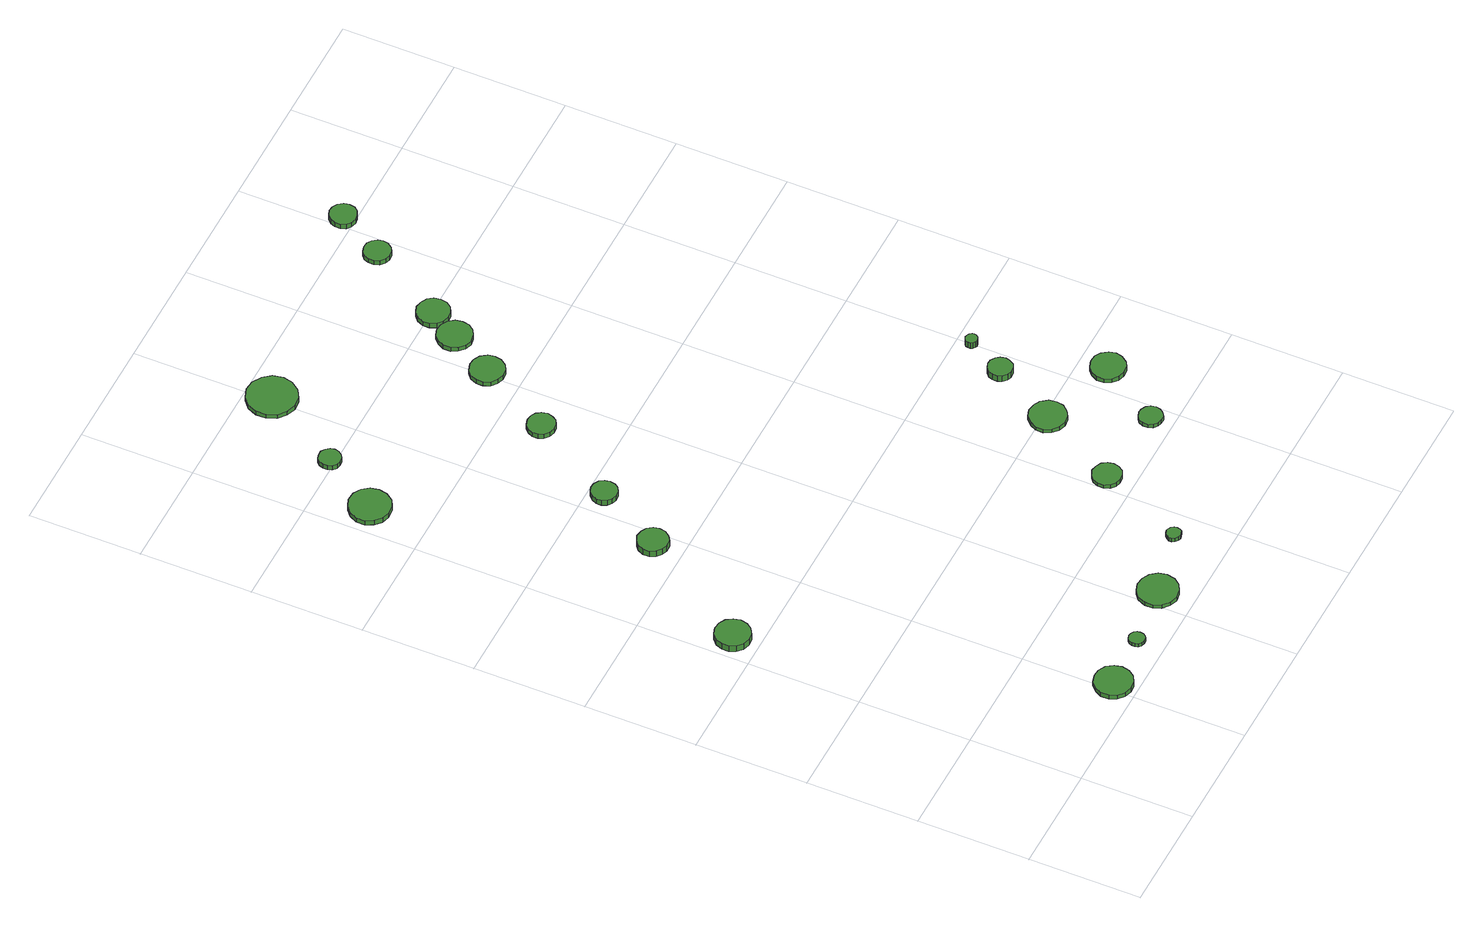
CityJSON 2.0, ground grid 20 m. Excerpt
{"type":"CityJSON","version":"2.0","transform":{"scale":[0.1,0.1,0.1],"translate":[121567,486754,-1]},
"CityObjects":{
"tree1":{"type":"SolitaryVegetationObject","attributes":{"function":"something"},"geometry":[{"type":"MultiSurface","lod":"1","boundaries":[[[0,1,2,3,4,5,6,7,8,9,10,11,12,13,14]],[[15,16,17,18,19,20,21,22,23,24,25,26,27,28,29]],[[0,29,28,1]],[[1,28,27,2]],[[2,27,26,3]],[[3,26,25,4]],[[4,25,24,5]],[[5,24,23,6]],[[6,23,22,7]],[[7,22,21,8]],[[8,21,20,9]],[[9,20,19,10]],[[10,19,18,11]],[[11,18,17,12]],[[12,17,16,13]],[[13,16,15,14]],[[14,15,29,0]]]}]},
"tree2":{"type":"SolitaryVegetationObject","attributes":{"function":"something"},"geometry":[{"type":"MultiSurface","lod":"1","boundaries":[[[30,31,32,33,34,35,36,37,38,39,40,41,42,43,44]],[[45,46,47,48,49,50,51,52,53,54,55,56,57,58,59]],[[30,59,58,31]],[[31,58,57,32]],[[32,57,56,33]],[[33,56,55,34]],[[34,55,54,35]],[[35,54,53,36]],[[36,53,52,37]],[[37,52,51,38]],[[38,51,50,39]],[[39,50,49,40]],[[40,49,48,41]],[[41,48,47,42]],[[42,47,46,43]],[[43,46,45,44]],[[44,45,59,30]]]}]},
"tree3":{"type":"SolitaryVegetationObject","attributes":{"function":"something"},"geometry":[{"type":"MultiSurface","lod":"1","boundaries":[[[60,61,62,63,64,65,66,67,68,69,70,71,72,73,74]],[[75,76,77,78,79,80,81,82,83,84,85,86,87,88,89]],[[60,89,88,61]],[[61,88,87,62]],[[62,87,86,63]],[[63,86,85,64]],[[64,85,84,65]],[[65,84,83,66]],[[66,83,82,67]],[[67,82,81,68]],[[68,81,80,69]],[[69,80,79,70]],[[70,79,78,71]],[[71,78,77,72]],[[72,77,76,73]],[[73,76,75,74]],[[74,75,89,60]]]}]},
"tree4":{"type":"SolitaryVegetationObject","attributes":{"function":"something"},"geometry":[{"type":"MultiSurface","lod":"1","boundaries":[[[90,91,92,93,94,95,96,97,98,99,100,101,102,103,104]],[[105,106,107,108,109,110,111,112,113,114,115,116,117,118,119]],[[90,119,118,91]],[[91,118,117,92]],[[92,117,116,93]],[[93,116,115,94]],[[94,115,114,95]],[[95,114,113,96]],[[96,113,112,97]],[[97,112,111,98]],[[98,111,110,99]],[[99,110,109,100]],[[100,109,108,101]],[[101,108,107,102]],[[102,107,106,103]],[[103,106,105,104]],[[104,105,119,90]]]}]},
"tree5":{"type":"SolitaryVegetationObject","attributes":{"function":"something"},"geometry":[{"type":"MultiSurface","lod":"1","boundaries":[[[120,121,122,123,124,125,126,127,128,129,130,131,132,133,134]],[[135,136,137,138,139,140,141,142,143,144,145,146,147,148,149]],[[120,149,148,121]],[[121,148,147,122]],[[122,147,146,123]],[[123,146,145,124]],[[124,145,144,125]],[[125,144,143,126]],[[126,143,142,127]],[[127,142,141,128]],[[128,141,140,129]],[[129,140,139,130]],[[130,139,138,131]],[[131,138,137,132]],[[132,137,136,133]],[[133,136,135,134]],[[134,135,149,120]]]}]},
"tree6":{"type":"SolitaryVegetationObject","attributes":{"function":"something"},"geometry":[{"type":"MultiSurface","lod":"1","boundaries":[[[150,151,152,153,154,155,156,157,158,159,160,161,162,163,164]],[[165,166,167,168,169,170,171,172,173,174,175,176,177,178,179]],[[150,179,178,151]],[[151,178,177,152]],[[152,177,176,153]],[[153,176,175,154]],[[154,175,174,155]],[[155,174,173,156]],[[156,173,172,157]],[[157,172,171,158]],[[158,171,170,159]],[[159,170,169,160]],[[160,169,168,161]],[[161,168,167,162]],[[162,167,166,163]],[[163,166,165,164]],[[164,165,179,150]]]}]},
"tree7":{"type":"SolitaryVegetationObject","attributes":{"function":"something"},"geometry":[{"type":"MultiSurface","lod":"1","boundaries":[[[180,181,182,183,184,185,186,187,188,189,190,191,192,193,194]],[[195,196,197,198,199,200,201,202,203,204,205,206,207,208,209]],[[180,209,208,181]],[[181,208,207,182]],[[182,207,206,183]],[[183,206,205,184]],[[184,205,204,185]],[[185,204,203,186]],[[186,203,202,187]],[[187,202,201,188]],[[188,201,200,189]],[[189,200,199,190]],[[190,199,198,191]],[[191,198,197,192]],[[192,197,196,193]],[[193,196,195,194]],[[194,195,209,180]]]}]},
"tree8":{"type":"SolitaryVegetationObject","attributes":{"function":"something"},"geometry":[{"type":"MultiSurface","lod":"1","boundaries":[[[210,211,212,213,214,215,216,217,218,219,220,221,222,223,224]],[[225,226,227,228,229,230,231,232,233,234,235,236,237,238,239]],[[210,239,238,211]],[[211,238,237,212]],[[212,237,236,213]],[[213,236,235,214]],[[214,235,234,215]],[[215,234,233,216]],[[216,233,232,217]],[[217,232,231,218]],[[218,231,230,219]],[[219,230,229,220]],[[220,229,228,221]],[[221,228,227,222]],[[222,227,226,223]],[[223,226,225,224]],[[224,225,239,210]]]}]},
"tree9":{"type":"SolitaryVegetationObject","attributes":{"function":"something"},"geometry":[{"type":"MultiSurface","lod":"1","boundaries":[[[240,241,242,243,244,245,246,247,248,249,250,251,252,253,254]],[[255,256,257,258,259,260,261,262,263,264,265,266,267,268,269]],[[240,269,268,241]],[[241,268,267,242]],[[242,267,266,243]],[[243,266,265,244]],[[244,265,264,245]],[[245,264,263,246]],[[246,263,262,247]],[[247,262,261,248]],[[248,261,260,249]],[[249,260,259,250]],[[250,259,258,251]],[[251,258,257,252]],[[252,257,256,253]],[[253,256,255,254]],[[254,255,269,240]]]}]},
"tree10":{"type":"SolitaryVegetationObject","attributes":{"function":"something"},"geometry":[{"type":"MultiSurface","lod":"1","boundaries":[[[270,271,272,273,274,275,276,277,278,279,280,281,282,283,284]],[[285,286,287,288,289,290,291,292,293,294,295,296,297,298,299]],[[270,299,298,271]],[[271,298,297,272]],[[272,297,296,273]],[[273,296,295,274]],[[274,295,294,275]],[[275,294,293,276]],[[276,293,292,277]],[[277,292,291,278]],[[278,291,290,279]],[[279,290,289,280]],[[280,289,288,281]],[[281,288,287,282]],[[282,287,286,283]],[[283,286,285,284]],[[284,285,299,270]]]}]},
"tree11":{"type":"SolitaryVegetationObject","attributes":{"function":"something"},"geometry":[{"type":"MultiSurface","lod":"1","boundaries":[[[300,301,302,303,304,305,306,307,308,309,310,311,312,313,314]],[[315,316,317,318,319,320,321,322,323,324,325,326,327,328,329]],[[300,329,328,301]],[[301,328,327,302]],[[302,327,326,303]],[[303,326,325,304]],[[304,325,324,305]],[[305,324,323,306]],[[306,323,322,307]],[[307,322,321,308]],[[308,321,320,309]],[[309,320,319,310]],[[310,319,318,311]],[[311,318,317,312]],[[312,317,316,313]],[[313,316,315,314]],[[314,315,329,300]]]}]},
"tree12":{"type":"SolitaryVegetationObject","attributes":{"function":"something"},"geometry":[{"type":"MultiSurface","lod":"1","boundaries":[[[330,331,332,333,334,335,336,337,338,339,340,341,342,343,344]],[[345,346,347,348,349,350,351,352,353,354,355,356,357,358,359]],[[330,359,358,331]],[[331,358,357,332]],[[332,357,356,333]],[[333,356,355,334]],[[334,355,354,335]],[[335,354,353,336]],[[336,353,352,337]],[[337,352,351,338]],[[338,351,350,339]],[[339,350,349,340]],[[340,349,348,341]],[[341,348,347,342]],[[342,347,346,343]],[[343,346,345,344]],[[344,345,359,330]]]}]},
"tree13":{"type":"SolitaryVegetationObject","attributes":{"function":"something"},"geometry":[{"type":"MultiSurface","lod":"1","boundaries":[[[360,361,362,363,364,365,366,367,368,369,370,371,372,373,374]],[[375,376,377,378,379,380,381,382,383,384,385,386,387,388,389]],[[360,389,388,361]],[[361,388,387,362]],[[362,387,386,363]],[[363,386,385,364]],[[364,385,384,365]],[[365,384,383,366]],[[366,383,382,367]],[[367,382,381,368]],[[368,381,380,369]],[[369,380,379,370]],[[370,379,378,371]],[[371,378,377,372]],[[372,377,376,373]],[[373,376,375,374]],[[374,375,389,360]]]}]},
"tree14":{"type":"SolitaryVegetationObject","attributes":{"function":"something"},"geometry":[{"type":"MultiSurface","lod":"1","boundaries":[[[390,391,392,393,394,395,396,397,398,399,400,401,402,403,404]],[[405,406,407,408,409,410,411,412,413,414,415,416,417,418,419]],[[390,419,418,391]],[[391,418,417,392]],[[392,417,416,393]],[[393,416,415,394]],[[394,415,414,395]],[[395,414,413,396]],[[396,413,412,397]],[[397,412,411,398]],[[398,411,410,399]],[[399,410,409,400]],[[400,409,408,401]],[[401,408,407,402]],[[402,407,406,403]],[[403,406,405,404]],[[404,405,419,390]]]}]},
"tree15":{"type":"SolitaryVegetationObject","attributes":{"function":"something"},"geometry":[{"type":"MultiSurface","lod":"1","boundaries":[[[420,421,422,423,424,425,426,427,428,429,430,431,432,433,434]],[[435,436,437,438,439,440,441,442,443,444,445,446,447,448,449]],[[420,449,448,421]],[[421,448,447,422]],[[422,447,446,423]],[[423,446,445,424]],[[424,445,444,425]],[[425,444,443,426]],[[426,443,442,427]],[[427,442,441,428]],[[428,441,440,429]],[[429,440,439,430]],[[430,439,438,431]],[[431,438,437,432]],[[432,437,436,433]],[[433,436,435,434]],[[434,435,449,420]]]}]},
"tree16":{"type":"SolitaryVegetationObject","attributes":{"function":"something"},"geometry":[{"type":"MultiSurface","lod":"1","boundaries":[[[450,451,452,453,454,455,456,457,458,459,460,461,462,463,464]],[[465,466,467,468,469,470,471,472,473,474,475,476,477,478,479]],[[450,479,478,451]],[[451,478,477,452]],[[452,477,476,453]],[[453,476,475,454]],[[454,475,474,455]],[[455,474,473,456]],[[456,473,472,457]],[[457,472,471,458]],[[458,471,470,459]],[[459,470,469,460]],[[460,469,468,461]],[[461,468,467,462]],[[462,467,466,463]],[[463,466,465,464]],[[464,465,479,450]]]}]},
"tree17":{"type":"SolitaryVegetationObject","attributes":{"function":"something"},"geometry":[{"type":"MultiSurface","lod":"1","boundaries":[[[480,481,482,483,484,485,486,487,488,489,490,491,492,493,494]],[[495,496,497,498,499,500,501,502,503,504,505,506,507,508,509]],[[480,509,508,481]],[[481,508,507,482]],[[482,507,506,483]],[[483,506,505,484]],[[484,505,504,485]],[[485,504,503,486]],[[486,503,502,487]],[[487,502,501,488]],[[488,501,500,489]],[[489,500,499,490]],[[490,499,498,491]],[[491,498,497,492]],[[492,497,496,493]],[[493,496,495,494]],[[494,495,509,480]]]}]},
"tree18":{"type":"SolitaryVegetationObject","attributes":{"function":"something"},"geometry":[{"type":"MultiSurface","lod":"1","boundaries":[[[510,511,512,513,514,515,516,517,518,519,520,521,522,523,524]],[[525,526,527,528,529,530,531,532,533,534,535,536,537,538,539]],[[510,539,538,511]],[[511,538,537,512]],[[512,537,536,513]],[[513,536,535,514]],[[514,535,534,515]],[[515,534,533,516]],[[516,533,532,517]],[[517,532,531,518]],[[518,531,530,519]],[[519,530,529,520]],[[520,529,528,521]],[[521,528,527,522]],[[522,527,526,523]],[[523,526,525,524]],[[524,525,539,510]]]}]},
"tree19":{"type":"SolitaryVegetationObject","attributes":{"function":"something"},"geometry":[{"type":"MultiSurface","lod":"1","boundaries":[[[540,541,542,543,544,545,546,547,548,549,550,551,552,553,554]],[[555,556,557,558,559,560,561,562,563,564,565,566,567,568,569]],[[540,569,568,541]],[[541,568,567,542]],[[542,567,566,543]],[[543,566,565,544]],[[544,565,564,545]],[[545,564,563,546]],[[546,563,562,547]],[[547,562,561,548]],[[548,561,560,549]],[[549,560,559,550]],[[550,559,558,551]],[[551,558,557,552]],[[552,557,556,553]],[[553,556,555,554]],[[554,555,569,540]]]}]},
"tree20":{"type":"SolitaryVegetationObject","attributes":{"function":"something"},"geometry":[{"type":"MultiSurface","lod":"1","boundaries":[[[570,571,572,573,574,575,576,577,578,579,580,581,582,583,584]],[[585,586,587,588,589,590,591,592,593,594,595,596,597,598,599]],[[570,599,598,571]],[[571,598,597,572]],[[572,597,596,573]],[[573,596,595,574]],[[574,595,594,575]],[[575,594,593,576]],[[576,593,592,577]],[[577,592,591,578]],[[578,591,590,579]],[[579,590,589,580]],[[580,589,588,581]],[[581,588,587,582]],[[582,587,586,583]],[[583,586,585,584]],[[584,585,599,570]]]}]},
"tree21":{"type":"SolitaryVegetationObject","attributes":{"function":"something"},"geometry":[{"type":"MultiSurface","lod":"1","boundaries":[[[600,601,602,603,604,605,606,607,608,609,610,611,612,613,614]],[[615,616,617,618,619,620,621,622,623,624,625,626,627,628,629]],[[600,629,628,601]],[[601,628,627,602]],[[602,627,626,603]],[[603,626,625,604]],[[604,625,624,605]],[[605,624,623,606]],[[606,623,622,607]],[[607,622,621,608]],[[608,621,620,609]],[[609,620,619,610]],[[610,619,618,611]],[[611,618,617,612]],[[612,617,616,613]],[[613,616,615,614]],[[614,615,629,600]]]}]},
"tree22":{"type":"SolitaryVegetationObject","attributes":{"function":"something"},"geometry":[{"type":"MultiSurface","lod":"1","boundaries":[[[630,631,632,633,634,635,636,637,638,639,640,641,642,643,644]],[[645,646,647,648,649,650,651,652,653,654,655,656,657,658,659]],[[630,659,658,631]],[[631,658,657,632]],[[632,657,656,633]],[[633,656,655,634]],[[634,655,654,635]],[[635,654,653,636]],[[636,653,652,637]],[[637,652,651,638]],[[638,651,650,639]],[[639,650,649,640]],[[640,649,648,641]],[[641,648,647,642]],[[642,647,646,643]],[[643,646,645,644]],[[644,645,659,630]]]}]}
},
"vertices":[
[246,42,16],[243,55,16],[235,67,16],[222,74,16],[209,75,16],[195,71,16],[185,61,16],[179,49,16],[179,35,16],[185,22,16],[195,13,16],[209,8,16],[222,10,16],[235,17,16],[243,28,16],[243,28,7],[235,17,7],[222,10,7],[209,8,7],[195,13,7],[185,22,7],[179,35,7],[179,49,7],[185,61,7],[195,71,7],[209,75,7],[222,74,7],[235,67,7],[243,55,7],[246,42,7],
[68,645,25],[65,657,25],[58,668,25],[47,674,25],[34,676,25],[22,672,25],[12,663,25],[7,651,25],[7,638,25],[12,627,25],[22,618,25],[34,614,25],[47,615,25],[58,622,25],[65,632,25],[65,632,12],[58,622,12],[47,615,12],[34,614,12],[22,618,12],[12,627,12],[7,638,12],[7,651,12],[12,663,12],[22,672,12],[34,676,12],[47,674,12],[58,668,12],[65,657,12],[68,645,12],
[330,49,14],[329,54,14],[326,59,14],[321,62,14],[315,63,14],[309,61,14],[305,57,14],[303,52,14],[303,46,14],[305,41,14],[309,37,14],[315,35,14],[321,35,14],[326,38,14],[329,43,14],[329,43,7],[326,38,7],[321,35,7],[315,35,7],[309,37,7],[305,41,7],[303,46,7],[303,52,7],[305,57,7],[309,61,7],[315,63,7],[321,62,7],[326,59,7],[329,54,7],[330,49,7],
[198,852,23],[196,863,23],[189,872,23],[180,877,23],[168,879,23],[158,875,23],[150,868,23],[145,858,23],[145,846,23],[150,836,23],[158,829,23],[168,825,23],[180,826,23],[189,832,23],[196,841,23],[196,841,10],[189,832,10],[180,826,10],[168,825,10],[158,829,10],[150,836,10],[145,846,10],[145,858,10],[150,868,10],[158,875,10],[168,879,10],[180,877,10],[189,872,10],[196,863,10],[198,852,10],
[87,1305,17],[84,1320,17],[75,1332,17],[62,1340,17],[46,1341,17],[32,1336,17],[21,1326,17],[14,1312,17],[14,1297,17],[21,1283,17],[32,1273,17],[46,1268,17],[62,1270,17],[75,1277,17],[84,1290,17],[84,1290,7],[75,1277,7],[62,1270,7],[46,1268,7],[32,1273,7],[21,1283,7],[14,1297,7],[14,1312,7],[21,1326,7],[32,1336,7],[46,1341,7],[62,1340,7],[75,1332,7],[84,1320,7],[87,1305,7],
[464,64,15],[461,78,15],[452,90,15],[439,97,15],[424,99,15],[410,94,15],[399,85,15],[393,71,15],[393,56,15],[399,43,15],[410,33,15],[424,28,15],[439,30,15],[452,37,15],[461,49,15],[461,49,7],[452,37,7],[439,30,7],[424,28,7],[410,33,7],[399,43,7],[393,56,7],[393,71,7],[399,85,7],[410,94,7],[424,99,7],[439,97,7],[452,90,7],[461,78,7],[464,64,7],
[263,972,18],[261,981,18],[256,989,18],[247,994,18],[238,995,18],[229,992,18],[222,985,18],[218,976,18],[218,967,18],[222,958,18],[229,952,18],[238,949,18],[247,950,18],[256,955,18],[261,962,18],[261,962,7],[256,955,7],[247,950,7],[238,949,7],[229,952,7],[222,958,7],[218,967,7],[218,976,7],[222,985,7],[229,992,7],[238,995,7],[247,994,7],[256,989,7],[261,981,7],[263,972,7],
[139,1409,16],[137,1417,16],[132,1423,16],[125,1428,16],[117,1428,16],[109,1426,16],[103,1420,16],[100,1413,16],[100,1405,16],[103,1397,16],[109,1391,16],[117,1389,16],[125,1390,16],[132,1394,16],[137,1401,16],[137,1401,7],[132,1394,7],[125,1390,7],[117,1389,7],[109,1391,7],[103,1397,7],[100,1405,7],[100,1413,7],[103,1420,7],[109,1426,7],[117,1428,7],[125,1428,7],[132,1423,7],[137,1417,7],[139,1409,7],
[566,94,15],[565,99,15],[562,103,15],[557,106,15],[552,107,15],[547,105,15],[543,101,15],[540,97,15],[540,91,15],[543,86,15],[547,83,15],[552,81,15],[557,82,15],[562,84,15],[565,89,15],[565,89,7],[562,84,7],[557,82,7],[552,81,7],[547,83,7],[543,86,7],[540,91,7],[540,97,7],[543,101,7],[547,105,7],[552,107,7],[557,106,7],[562,103,7],[565,99,7],[566,94,7],
[248,1553,16],[244,1571,16],[233,1585,16],[217,1595,16],[199,1597,16],[182,1591,16],[168,1579,16],[161,1562,16],[161,1544,16],[168,1527,16],[182,1515,16],[199,1509,16],[217,1511,16],[233,1520,16],[244,1535,16],[244,1535,7],[233,1520,7],[217,1511,7],[199,1509,7],[182,1515,7],[168,1527,7],[161,1544,7],[161,1562,7],[168,1579,7],[182,1591,7],[199,1597,7],[217,1595,7],[233,1585,7],[244,1571,7],[248,1553,7],
[358,1129,17],[355,1139,17],[350,1147,17],[341,1152,17],[331,1153,17],[321,1150,17],[313,1143,17],[309,1134,17],[309,1124,17],[313,1115,17],[321,1108,17],[331,1105,17],[341,1106,17],[350,1111,17],[355,1119,17],[355,1119,7],[350,1111,7],[341,1106,7],[331,1105,7],[321,1108,7],[313,1115,7],[309,1124,7],[309,1134,7],[313,1143,7],[321,1150,7],[331,1153,7],[341,1152,7],[350,1147,7],[355,1139,7],[358,1129,7],
[651,248,15],[649,258,15],[643,267,15],[633,272,15],[623,274,15],[613,270,15],[605,263,15],[601,253,15],[601,243,15],[605,233,15],[613,226,15],[623,223,15],[633,224,15],[643,229,15],[649,238,15],[649,238,7],[643,229,7],[633,224,7],[623,223,7],[613,226,7],[605,233,7],[601,243,7],[601,253,7],[605,263,7],[613,270,7],[623,274,7],[633,272,7],[643,267,7],[649,258,7],[651,248,7],
[437,1261,16],[435,1273,16],[427,1284,16],[416,1290,16],[404,1291,16],[392,1287,16],[382,1279,16],[377,1267,16],[377,1255,16],[382,1243,16],[392,1235,16],[404,1231,16],[416,1232,16],[427,1238,16],[435,1249,16],[435,1249,7],[427,1238,7],[416,1232,7],[404,1231,7],[392,1235,7],[382,1243,7],[377,1255,7],[377,1267,7],[382,1279,7],[392,1287,7],[404,1291,7],[416,1290,7],[427,1284,7],[435,1273,7],[437,1261,7],
[736,391,15],[734,404,15],[725,416,15],[714,422,15],[700,424,15],[687,420,15],[677,410,15],[671,398,15],[671,384,15],[677,372,15],[687,363,15],[700,358,15],[714,360,15],[725,367,15],[734,378,15],[734,378,7],[725,367,7],[714,360,7],[700,358,7],[687,363,7],[677,372,7],[671,384,7],[671,398,7],[677,410,7],[687,420,7],[700,424,7],[714,422,7],[725,416,7],[734,404,7],[736,391,7],
[795,239,15],[793,248,15],[788,255,15],[780,259,15],[772,260,15],[764,257,15],[757,252,15],[754,244,15],[754,235,15],[757,227,15],[764,221,15],[772,219,15],[780,219,15],[788,224,15],[793,231,15],[793,231,7],[788,224,7],[780,219,7],[772,219,7],[764,221,7],[757,227,7],[754,235,7],[754,244,7],[757,252,7],[764,257,7],[772,260,7],[780,259,7],[788,255,7],[793,248,7],[795,239,7],
[485,1342,16],[483,1354,16],[475,1365,16],[464,1371,16],[451,1373,16],[439,1369,16],[430,1360,16],[424,1348,16],[424,1335,16],[430,1324,16],[439,1315,16],[451,1311,16],[464,1313,16],[475,1319,16],[483,1329,16],[483,1329,7],[475,1319,7],[464,1313,7],[451,1311,7],[439,1315,7],[430,1324,7],[424,1335,7],[424,1348,7],[430,1360,7],[439,1369,7],[451,1373,7],[464,1371,7],[475,1365,7],[483,1354,7],[485,1342,7],
[514,1395,17],[512,1407,17],[505,1416,17],[494,1422,17],[482,1424,17],[471,1420,17],[462,1412,17],[457,1401,17],[457,1389,17],[462,1378,17],[471,1370,17],[482,1367,17],[494,1368,17],[505,1374,17],[512,1383,17],[512,1383,7],[505,1374,7],[494,1368,7],[482,1367,7],[471,1370,7],[462,1378,7],[457,1389,7],[457,1401,7],[462,1412,7],[471,1420,7],[482,1424,7],[494,1422,7],[505,1416,7],[512,1407,7],[514,1395,7],
[785,505,20],[783,514,20],[778,521,20],[770,526,20],[761,527,20],[753,524,20],[746,518,20],[743,510,20],[743,501,20],[746,493,20],[753,487,20],[761,484,20],[770,485,20],[778,489,20],[783,497,20],[783,497,7],[778,489,7],[770,485,7],[761,484,7],[753,487,7],[746,493,7],[743,501,7],[743,510,7],[746,518,7],[753,524,7],[761,527,7],[770,526,7],[778,521,7],[783,514,7],[785,505,7],
[875,349,16],[872,361,16],[864,372,16],[854,378,16],[841,379,16],[829,375,16],[820,367,16],[814,355,16],[814,343,16],[820,331,16],[829,323,16],[841,319,16],[854,320,16],[864,326,16],[872,337,16],[872,337,7],[864,326,7],[854,320,7],[841,319,7],[829,323,7],[820,331,7],[814,343,7],[814,355,7],[820,367,7],[829,375,7],[841,379,7],[854,378,7],[864,372,7],[872,361,7],[875,349,7],
[811,574,21],[810,578,21],[807,582,21],[803,584,21],[799,585,21],[795,583,21],[791,580,21],[790,576,21],[790,572,21],[791,568,21],[795,565,21],[799,563,21],[803,564,21],[807,566,21],[810,570,21],[810,570,8],[807,566,8],[803,564,8],[799,563,8],[795,565,8],[791,568,8],[790,572,8],[790,576,8],[791,580,8],[795,583,8],[799,585,8],[803,584,8],[807,582,8],[810,578,8],[811,574,8],
[593,1536,16],[591,1545,16],[585,1553,16],[577,1558,16],[567,1559,16],[558,1556,16],[550,1550,16],[547,1541,16],[547,1531,16],[550,1522,16],[558,1515,16],[567,1512,16],[577,1513,16],[585,1518,16],[591,1526,16],[591,1526,6],[585,1518,6],[577,1513,6],[567,1512,6],[558,1515,6],[550,1522,6],[547,1531,6],[547,1541,6],[550,1550,6],[558,1556,6],[567,1559,6],[577,1558,6],[585,1553,6],[591,1545,6],[593,1536,6],
[643,1620,16],[641,1630,16],[635,1638,16],[626,1643,16],[617,1644,16],[607,1641,16],[600,1634,16],[596,1625,16],[596,1615,16],[600,1606,16],[607,1600,16],[617,1597,16],[626,1598,16],[635,1602,16],[641,1610,16],[641,1610,6],[635,1602,6],[626,1598,6],[617,1597,6],[607,1600,6],[600,1606,6],[596,1615,6],[596,1625,6],[600,1634,6],[607,1641,6],[617,1644,6],[626,1643,6],[635,1638,6],[641,1630,6],[643,1620,6]
]}
